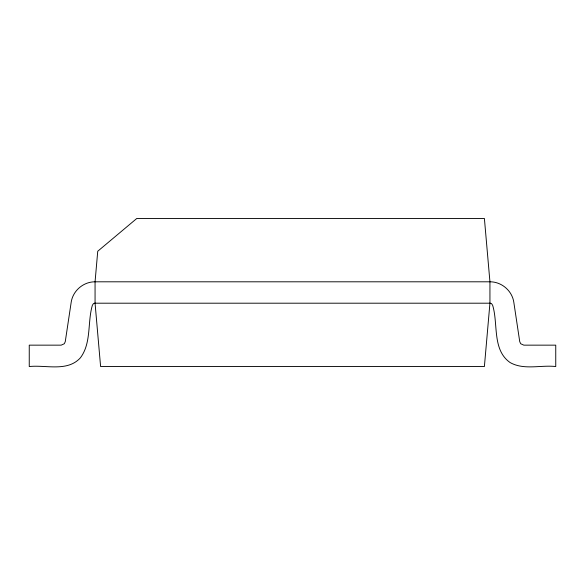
<?xml version="1.0" encoding="UTF-8"?>
<svg xmlns="http://www.w3.org/2000/svg" width="585" height="585" viewBox="0 0 585 585"><rect width="100%" height="100%" fill="white"/><g stroke="black" fill="none" stroke-linecap="round" stroke-linejoin="round"><path stroke-width="0.88" d="M489.937 303.191L484.395 366.539L100.605 366.539L95.062 303.191L95.062 281.809L97.739 251.243L136.802 218.461L484.395 218.461L489.937 281.802L489.937 303.191L491.532 303.586L492.643 305.297C498.376 323.761 491.963 349.808 510.069 362.524C523.933 370.385 540.73 364.843 555.75 366.539L555.75 345.15L523.802 345.15L520.701 343.739L519.736 341.647L513.791 302.116C512.029 290.657 501.528 281.721 489.937 281.802L95.062 281.809C83.472 281.721 72.971 290.657 71.209 302.116L65.264 341.647L64.299 343.739L61.198 345.15L29.25 345.15L29.25 366.539C45.981 364.726 67.385 372.148 80.408 357.808C91.582 342.934 87.355 322.313 92.357 305.297L93.468 303.586L95.062 303.191M94.799 303.198L490.201 303.198"/></g></svg>
